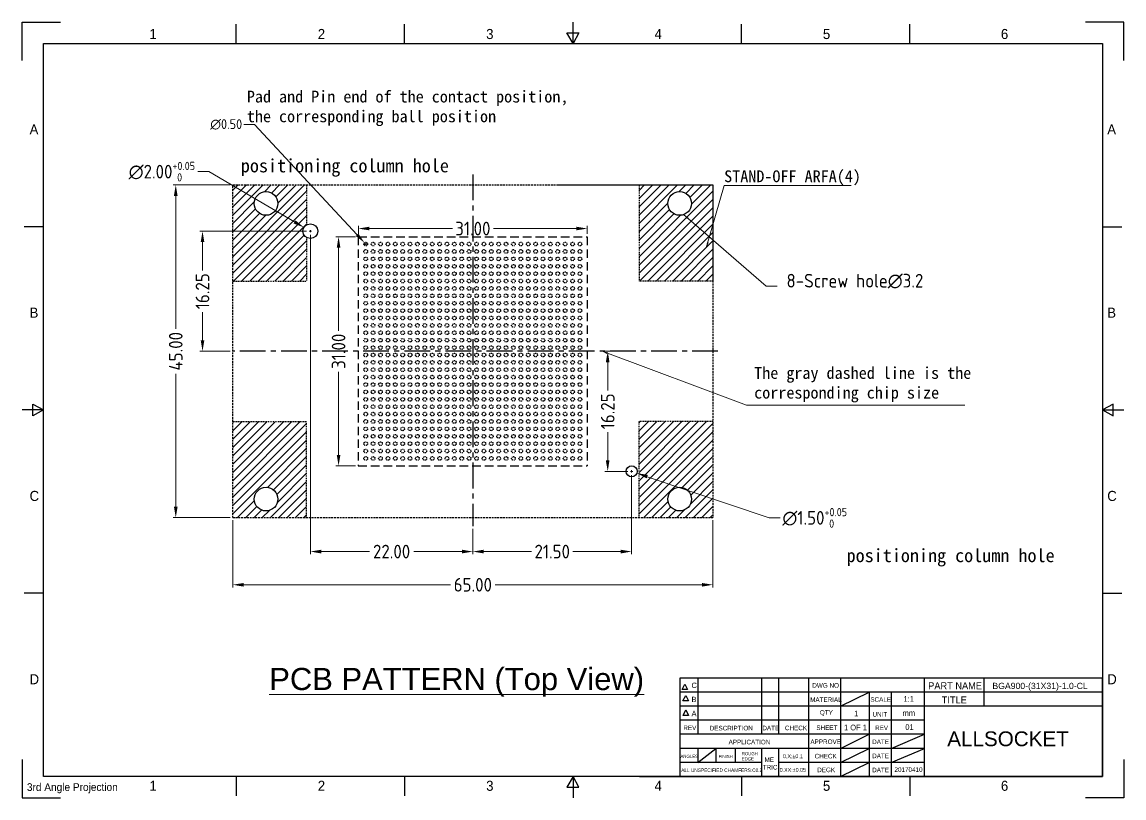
# Model space of a CAD drawing. Header units: millimetres. Extents: x 77 to 226, y -343 to -238.
import ezdxf

# ---------------------------------------------------------------- set-up
doc = ezdxf.new("R2010")
doc.units = ezdxf.units.MM
doc.header["$LTSCALE"] = 0.1
doc.header["$PDSIZE"] = -1
doc.linetypes.add('CENTER', pattern=[10.16, 6.35, -1.27, 1.27, -1.27])
doc.linetypes.add('HIDDEN', pattern=[1.905, 1.27, -0.635])
for name, color, linetype in [('DEFAULT_2', 8, 'HIDDEN'), ('DIM', 3, 'Continuous'), ('TuKuang', 7, 'Continuous'), ('翻蓋定位塊2x2', 30, 'Continuous')]:
    doc.layers.add(name, color=color, linetype=linetype)
doc.styles.add('1', font='romans.shx', dxfattribs={"height": 2.5})
doc.styles.add('1111', font='isocp.shx', dxfattribs={"bigfont": 'gbcbig.shx'})
doc.styles.add('2', font='romans.shx', dxfattribs={"bigfont": 'bigfont.shx'})
doc.styles.add('GB', font='', dxfattribs={"height": 4})
doc.styles.get("Standard").update_dxf_attribs({"font": ''})
doc.styles.get('GB').set_extended_font_data('KaiTi_GB2312')
doc.styles.get('Standard').set_extended_font_data('SimSun')
doc.dimstyles.new('1111', dxfattribs={"dimtxt": 2.5, "dimasz": 0.2, "dimexe": 0.6, "dimexo": 0.6, "dimtad": 0, "dimdec": 3, "dimzin": 1, "dimdsep": 46, "dimtxsty": '1111', "dimcen": 0.2, "dimclrd": 97, "dimclre": 97, "dimclrt": 3, "dimazin": 0, "dimtfac": 1, "dimtdec": 3, "dimtofl": 0, "dimtmove": 0, "dimatfit": 3, "dimfxl": 1, "dimlwd": 5, "dimlwe": 5, "dimarcsym": 0})
doc.dimstyles.new('1111$0', dxfattribs={"dimtxt": 2.5, "dimasz": 2.5, "dimexe": 0.6, "dimexo": 0.6, "dimtad": 0, "dimdec": 3, "dimzin": 1, "dimdsep": 46, "dimtxsty": '1111', "dimcen": 0.2, "dimclrd": 97, "dimclre": 97, "dimclrt": 3, "dimazin": 0, "dimtfac": 1, "dimtdec": 3, "dimtofl": 0, "dimtmove": 0, "dimatfit": 3, "dimfxl": 1, "dimlwd": 5, "dimlwe": 5, "dimarcsym": 0})

# ---------------------------------------------------------------- blocks, each defined once
blk = doc.blocks.new('asdf456')
at = {"color": 8}
for p, q in [((1449.22, 152.96), (1448.09, 154.93)), ((1448.09, 154.93), (1450.34, 154.93)), ((1450.34, 154.93), (1449.22, 152.96)), ((1348.08, 83.25), (1348.08, 85.49)), ((1348.08, 85.49), (1350.05, 84.37)), ((1550.36, 85.49), (1548.39, 84.37)), ((1550.36, 83.25), (1550.36, 85.49)), ((1350.05, 84.37), (1348.08, 83.25)), ((1548.39, 84.37), (1550.36, 83.25)), ((1449.22, 15.77), (1448.09, 13.81)), ((1450.34, 13.81), (1449.22, 15.77)), ((1448.09, 13.81), (1450.34, 13.81))]:
    blk.add_line(p, q, dxfattribs=at)
at = {"layer": 'TuKuang', "color": 8}
for p, q in [((1449.22, 152.96), (1449.22, 156.94)), ((1386.16, 152.96), (1386.16, 156.57)), ((1417.69, 152.96), (1417.69, 156.57)), ((1480.75, 152.96), (1480.75, 156.57)), ((1512.28, 152.96), (1512.28, 156.57)), ((1350.05, 15.77), (1350.05, 152.96)), ((1350.05, 152.96), (1548.39, 152.96)), ((1548.39, 152.96), (1548.39, 15.77)), ((1350.05, 118.67), (1346.44, 118.67)), ((1548.39, 118.67), (1552, 118.67)), ((1350.05, 84.37), (1346.07, 84.37)), ((1548.39, 84.37), (1552.36, 84.37)), ((1350.05, 50.07), (1346.44, 50.07)), ((1548.39, 50.07), (1552, 50.07)), ((1548.39, 15.77), (1350.05, 15.77)), ((1386.16, 15.77), (1386.16, 12.16)), ((1417.69, 15.77), (1417.69, 12.16)), ((1449.22, 15.77), (1449.22, 11.8)), ((1480.75, 15.77), (1480.75, 12.16)), ((1512.28, 15.77), (1512.28, 12.16))]:
    blk.add_line(p, q, dxfattribs=at)
for points in [[(1346.05, 149.74), (1346.05, 156.96), (1353.27, 156.96)], [(1552.39, 149.74), (1552.39, 156.96), (1545.17, 156.96)], [(1346.05, 18.99), (1346.05, 11.77), (1353.27, 11.77)], [(1552.39, 18.99), (1552.39, 11.77), (1545.17, 11.77)]]:
    blk.add_lwpolyline(points, dxfattribs=at)
at = {"color": 8, "char_height": 1.8844, "attachment_point": 1, "style": '1'}
for s, insert, width in [('{\\f@Gulim|b0|i0|c0|p34;1}', (1369.9, 155.67), 8.3008), ('{\\f@Gulim|b0|i0|c134|p34;2}', (1401.43, 155.67), 8.3008), ('{\\f@Gulim|b0|i0|c134|p34;3}', (1432.96, 155.67), 8.3008), ('{\\f@Gulim|b0|i0|c134|p34;4}', (1464.49, 155.67), 8.3008), ('{\\f@Gulim|b0|i0|c134|p34;5}', (1496.02, 155.67), 8.3008), ('{\\f@Gulim|b0|i0|c134|p34;6}', (1529.35, 155.67), 8.3008), ('{\\f@Gulim|b0|i0|c134|p34;A}', (1347.46, 137.82), 9.0416), ('{\\f@Gulim|b0|i0|c134|p34;A}', (1549.26, 137.82), 9.0416), ('{\\f@Gulim|b0|i0|c134|p34;B}', (1347.46, 103.52), 9.0416), ('{\\f@Gulim|b0|i0|c134|p34;B}', (1549.26, 103.52), 9.0416), ('{\\f@Gulim|b0|i0|c134|p34;C}', (1347.46, 69.23), 9.0416), ('{\\f@Gulim|b0|i0|c134|p34;C}', (1549.26, 69.23), 9.0416), ('{\\f@Gulim|b0|i0|c134|p34;D}', (1347.46, 34.93), 9.0416), ('{\\f@Gulim|b0|i0|c134|p34;D}', (1549.26, 34.93), 9.0416), ('{\\f@Gulim|b0|i0|c0|p34;1}', (1369.9, 14.99), 8.3008), ('{\\f@Gulim|b0|i0|c134|p34;2}', (1401.43, 14.99), 8.3008), ('{\\f@Gulim|b0|i0|c134|p34;3}', (1432.96, 14.99), 8.3008), ('{\\f@Gulim|b0|i0|c134|p34;4}', (1464.49, 14.99), 8.3008), ('{\\f@Gulim|b0|i0|c134|p34;5}', (1496.02, 14.99), 8.3008), ('{\\f@Gulim|b0|i0|c134|p34;6}', (1529.35, 14.99), 8.3008)]:
    blk.add_mtext(s, dxfattribs=dict(at, insert=insert, width=width))
at = {"layer": 'TuKuang', "color": 8, "lineweight": 9, "insert": (1346.96, 14.53), "char_height": 1.4441, "width": 18.5479, "attachment_point": 1}
blk.add_mtext('{\\f@Gulim|b0|i0|c0|p34;\\C8;3rd Angle Projection}', dxfattribs=at)
blk = doc.blocks.new('*D4')
at = {"layer": 'DEFPOINTS', "color": 0, "transparency": 16777216}
for p in [(2332.1, -1118.39), (2339.82, -1118.39), (2339.82, -1163.39)]:
    blk.add_point(p, dxfattribs=at)
at = {"layer": 'DIM', "color": 97, "lineweight": 5, "transparency": 16777216}
for p, q in [((2339.45, -1118.39), (2331.73, -1118.39)), ((2332.1, -1119.87), (2332.1, -1137.84)), ((2332.1, -1161.91), (2332.1, -1143.95)), ((2339.45, -1163.39), (2331.73, -1163.39))]:
    blk.add_line(p, q, dxfattribs=at)
at = {"layer": 'DIM', "color": 97, "transparency": 16777216}
for points in [[(2331.85, -1119.87), (2332.35, -1119.87), (2332.1, -1118.39)], [(2331.85, -1161.91), (2332.35, -1161.91), (2332.1, -1163.39)]]:
    blk.add_solid(points, dxfattribs=at)
at = {"layer": 'DIM', "color": 3, "transparency": 16777216, "insert": (2332.1, -1140.89), "char_height": 1.85, "attachment_point": 5, "rotation": 90, "style": '1111'}
blk.add_mtext('45.00', dxfattribs=at)
blk = doc.blocks.new('*D5')
at = {"layer": 'DEFPOINTS', "color": 0, "transparency": 16777216}
for p in [(2339.82, -1163.39), (2404.82, -1163.39), (2404.82, -1172.48)]:
    blk.add_point(p, dxfattribs=at)
at = {"layer": 'DIM', "color": 97, "lineweight": 5, "transparency": 16777216}
for p, q in [((2339.82, -1163.76), (2339.82, -1172.85)), ((2404.82, -1163.76), (2404.82, -1172.85)), ((2341.3, -1172.48), (2369.31, -1172.48)), ((2403.34, -1172.48), (2375.34, -1172.48))]:
    blk.add_line(p, q, dxfattribs=at)
at = {"layer": 'DIM', "color": 97, "transparency": 16777216}
for points in [[(2341.3, -1172.24), (2341.3, -1172.73), (2339.82, -1172.48)], [(2403.34, -1172.24), (2403.34, -1172.73), (2404.82, -1172.48)]]:
    blk.add_solid(points, dxfattribs=at)
at = {"layer": 'DIM', "color": 3, "transparency": 16777216, "insert": (2372.32, -1172.48), "char_height": 1.85, "attachment_point": 5, "style": '1111'}
blk.add_mtext('65.00', dxfattribs=at)
blk = doc.blocks.new('*D2')
at = {"layer": 'DEFPOINTS', "color": 0, "transparency": 16777216}
for p in [(2349.46, -1124.14), (2351.18, -1125.15)]:
    blk.add_point(p, dxfattribs=at)
at = {"layer": 'DIM', "color": 97, "lineweight": 5, "transparency": 16777216}
for p, q in [((2335.08, -1116.59), (2336.56, -1116.59)), ((2336.56, -1116.59), (2348.18, -1123.39)), ((2350.17, -1124.64), (2350.47, -1124.64)), ((2350.32, -1124.79), (2350.32, -1124.49))]:
    blk.add_line(p, q, dxfattribs=at)
at = {"layer": 'DIM', "color": 97, "transparency": 16777216}
blk.add_solid([(2348.31, -1123.18), (2348.06, -1123.6), (2349.46, -1124.14)], dxfattribs=at)
at = {"layer": 'DIM', "color": 3, "transparency": 16777216, "insert": (2330.22, -1116.59), "char_height": 1.85, "attachment_point": 5, "style": '1111'}
blk.add_mtext('\\A1;∅2.00{\\H1.110000;\\S+0.05^  0;}', dxfattribs=at)
blk = doc.blocks.new('*D3')
at = {"layer": 'DEFPOINTS', "color": 0, "transparency": 16777216}
for p in [(2393.11, -1156.9), (2394.53, -1157.38)]:
    blk.add_point(p, dxfattribs=at)
at = {"layer": 'DIM', "color": 97, "lineweight": 5, "transparency": 16777216}
for p, q in [((2393.67, -1157.14), (2393.97, -1157.14)), ((2393.82, -1157.29), (2393.82, -1156.99)), ((2412.46, -1163.43), (2395.93, -1157.86)), ((2413.94, -1163.43), (2412.46, -1163.43))]:
    blk.add_line(p, q, dxfattribs=at)
at = {"layer": 'DIM', "color": 97, "transparency": 16777216}
blk.add_solid([(2396.01, -1157.62), (2395.86, -1158.09), (2394.53, -1157.38)], dxfattribs=at)
at = {"layer": 'DIM', "color": 3, "transparency": 16777216, "insert": (2418.61, -1163.43), "char_height": 1.85, "attachment_point": 5, "style": '1111'}
blk.add_mtext('\\A1;∅1.50{\\H1.110000;\\S+0.05^  0;}', dxfattribs=at)
blk = doc.blocks.new('105')
at = {"layer": 'DEFAULT_2', "ltscale": 9}
for p, q in [((2553.77, -1227.57), (2584.77, -1227.57)), ((2553.77, -1227.57), (2553.77, -1258.57)), ((2584.77, -1227.57), (2584.77, -1258.57)), ((2553.77, -1258.57), (2584.77, -1258.57))]:
    blk.add_line(p, q, dxfattribs=at)
at = {"layer": 'DEFAULT_2'}
for centre in [(2554.77, -1228.57), (2555.77, -1228.57), (2556.77, -1228.57), (2557.77, -1228.57), (2558.77, -1228.57), (2559.77, -1228.57), (2560.77, -1228.57), (2561.77, -1228.57), (2562.77, -1228.57), (2563.77, -1228.57), (2564.77, -1228.57), (2565.77, -1228.57), (2566.77, -1228.57), (2567.77, -1228.57), (2568.77, -1228.57), (2569.77, -1228.57), (2570.77, -1228.57), (2571.77, -1228.57), (2572.77, -1228.57), (2573.77, -1228.57), (2574.77, -1228.57), (2575.77, -1228.57), (2576.77, -1228.57), (2577.77, -1228.57), (2578.77, -1228.57), (2579.77, -1228.57), (2580.77, -1228.57), (2581.77, -1228.57), (2582.77, -1228.57), (2583.77, -1228.57), (2554.77, -1229.57), (2554.77, -1230.57), (2555.77, -1229.57), (2555.77, -1230.57), (2556.77, -1229.57), (2556.77, -1230.57), (2557.77, -1229.57), (2557.77, -1230.57), (2558.77, -1229.57), (2558.77, -1230.57), (2559.77, -1229.57), (2559.77, -1230.57), (2560.77, -1229.57), (2560.77, -1230.57), (2561.77, -1229.57), (2561.77, -1230.57), (2562.77, -1229.57), (2562.77, -1230.57), (2563.77, -1229.57), (2563.77, -1230.57), (2564.77, -1229.57), (2564.77, -1230.57), (2565.77, -1229.57), (2565.77, -1230.57), (2566.77, -1229.57), (2566.77, -1230.57), (2567.77, -1229.57), (2567.77, -1230.57), (2568.77, -1229.57), (2568.77, -1230.57), (2569.77, -1229.57), (2569.77, -1230.57), (2570.77, -1229.57), (2570.77, -1230.57), (2571.77, -1229.57), (2571.77, -1230.57), (2572.77, -1229.57), (2572.77, -1230.57), (2573.77, -1229.57), (2573.77, -1230.57), (2574.77, -1229.57), (2574.77, -1230.57), (2575.77, -1229.57), (2575.77, -1230.57), (2576.77, -1229.57), (2576.77, -1230.57), (2577.77, -1229.57), (2577.77, -1230.57), (2578.77, -1229.57), (2578.77, -1230.57), (2579.77, -1229.57), (2579.77, -1230.57), (2580.77, -1229.57), (2580.77, -1230.57), (2581.77, -1229.57), (2581.77, -1230.57), (2582.77, -1229.57), (2582.77, -1230.57), (2583.77, -1229.57), (2583.77, -1230.57), (2554.77, -1231.57), (2555.77, -1231.57), (2556.77, -1231.57), (2557.77, -1231.57), (2558.77, -1231.57), (2559.77, -1231.57), (2560.77, -1231.57), (2561.77, -1231.57), (2562.77, -1231.57), (2563.77, -1231.57), (2564.77, -1231.57), (2565.77, -1231.57), (2566.77, -1231.57), (2567.77, -1231.57), (2568.77, -1231.57), (2569.77, -1231.57), (2570.77, -1231.57), (2571.77, -1231.57), (2572.77, -1231.57), (2573.77, -1231.57), (2574.77, -1231.57), (2575.77, -1231.57), (2576.77, -1231.57), (2577.77, -1231.57), (2578.77, -1231.57), (2579.77, -1231.57), (2580.77, -1231.57), (2581.77, -1231.57), (2582.77, -1231.57), (2583.77, -1231.57), (2554.77, -1232.57), (2554.77, -1233.57), (2555.77, -1232.57), (2555.77, -1233.57), (2556.77, -1232.57), (2556.77, -1233.57), (2557.77, -1232.57), (2557.77, -1233.57), (2558.77, -1232.57), (2558.77, -1233.57), (2559.77, -1232.57), (2559.77, -1233.57), (2560.77, -1232.57), (2560.77, -1233.57), (2561.77, -1232.57), (2561.77, -1233.57), (2562.77, -1232.57), (2562.77, -1233.57), (2563.77, -1232.57), (2563.77, -1233.57), (2564.77, -1232.57), (2564.77, -1233.57), (2565.77, -1232.57), (2565.77, -1233.57), (2566.77, -1232.57), (2566.77, -1233.57), (2567.77, -1232.57), (2567.77, -1233.57), (2568.77, -1232.57), (2568.77, -1233.57), (2569.77, -1232.57), (2569.77, -1233.57), (2570.77, -1232.57), (2570.77, -1233.57), (2571.77, -1232.57), (2571.77, -1233.57), (2572.77, -1232.57), (2572.77, -1233.57), (2573.77, -1232.57), (2573.77, -1233.57), (2574.77, -1232.57), (2574.77, -1233.57), (2575.77, -1232.57), (2575.77, -1233.57), (2576.77, -1232.57), (2576.77, -1233.57), (2577.77, -1232.57), (2577.77, -1233.57), (2578.77, -1232.57), (2578.77, -1233.57), (2579.77, -1232.57), (2579.77, -1233.57), (2580.77, -1232.57), (2580.77, -1233.57), (2581.77, -1232.57), (2581.77, -1233.57), (2582.77, -1232.57), (2582.77, -1233.57), (2583.77, -1232.57), (2583.77, -1233.57), (2554.77, -1234.57), (2555.77, -1234.57), (2556.77, -1234.57), (2557.77, -1234.57), (2558.77, -1234.57), (2559.77, -1234.57), (2560.77, -1234.57), (2561.77, -1234.57), (2562.77, -1234.57), (2563.77, -1234.57), (2564.77, -1234.57), (2565.77, -1234.57), (2566.77, -1234.57), (2567.77, -1234.57), (2568.77, -1234.57), (2569.77, -1234.57), (2570.77, -1234.57), (2571.77, -1234.57), (2572.77, -1234.57), (2573.77, -1234.57), (2574.77, -1234.57), (2575.77, -1234.57), (2576.77, -1234.57), (2577.77, -1234.57), (2578.77, -1234.57), (2579.77, -1234.57), (2580.77, -1234.57), (2581.77, -1234.57), (2582.77, -1234.57), (2583.77, -1234.57), (2554.77, -1235.57), (2554.77, -1236.57), (2555.77, -1235.57), (2555.77, -1236.57), (2556.77, -1235.57), (2556.77, -1236.57), (2557.77, -1235.57), (2557.77, -1236.57), (2558.77, -1235.57), (2558.77, -1236.57), (2559.77, -1235.57), (2559.77, -1236.57), (2560.77, -1235.57), (2560.77, -1236.57), (2561.77, -1235.57), (2561.77, -1236.57), (2562.77, -1235.57), (2562.77, -1236.57), (2563.77, -1235.57), (2563.77, -1236.57), (2564.77, -1235.57), (2564.77, -1236.57), (2565.77, -1235.57), (2565.77, -1236.57), (2566.77, -1235.57), (2566.77, -1236.57), (2567.77, -1235.57), (2567.77, -1236.57), (2568.77, -1235.57), (2568.77, -1236.57), (2569.77, -1235.57), (2569.77, -1236.57), (2570.77, -1235.57), (2570.77, -1236.57), (2571.77, -1235.57), (2571.77, -1236.57), (2572.77, -1235.57), (2572.77, -1236.57), (2573.77, -1235.57), (2573.77, -1236.57), (2574.77, -1235.57), (2574.77, -1236.57), (2575.77, -1235.57), (2575.77, -1236.57), (2576.77, -1235.57), (2576.77, -1236.57), (2577.77, -1235.57), (2577.77, -1236.57), (2578.77, -1235.57), (2578.77, -1236.57), (2579.77, -1235.57), (2579.77, -1236.57), (2580.77, -1235.57), (2580.77, -1236.57), (2581.77, -1235.57), (2581.77, -1236.57), (2582.77, -1235.57), (2582.77, -1236.57), (2583.77, -1235.57), (2583.77, -1236.57), (2554.77, -1237.57), (2555.77, -1237.57), (2556.77, -1237.57), (2557.77, -1237.57), (2558.77, -1237.57), (2559.77, -1237.57), (2560.77, -1237.57), (2561.77, -1237.57), (2562.77, -1237.57), (2563.77, -1237.57), (2564.77, -1237.57), (2565.77, -1237.57), (2566.77, -1237.57), (2567.77, -1237.57), (2568.77, -1237.57), (2569.77, -1237.57), (2570.77, -1237.57), (2571.77, -1237.57), (2572.77, -1237.57), (2573.77, -1237.57), (2574.77, -1237.57), (2575.77, -1237.57), (2576.77, -1237.57), (2577.77, -1237.57), (2578.77, -1237.57), (2579.77, -1237.57), (2580.77, -1237.57), (2581.77, -1237.57), (2582.77, -1237.57), (2583.77, -1237.57), (2554.77, -1238.57), (2554.77, -1239.57), (2555.77, -1238.57), (2555.77, -1239.57), (2556.77, -1238.57), (2556.77, -1239.57), (2557.77, -1238.57), (2557.77, -1239.57), (2558.77, -1238.57), (2558.77, -1239.57), (2559.77, -1238.57), (2559.77, -1239.57), (2560.77, -1238.57), (2560.77, -1239.57), (2561.77, -1238.57), (2561.77, -1239.57), (2562.77, -1238.57), (2562.77, -1239.57), (2563.77, -1238.57), (2563.77, -1239.57), (2564.77, -1238.57), (2564.77, -1239.57), (2565.77, -1238.57), (2565.77, -1239.57), (2566.77, -1238.57), (2566.77, -1239.57), (2567.77, -1238.57), (2567.77, -1239.57), (2568.77, -1238.57), (2568.77, -1239.57), (2569.77, -1238.57), (2569.77, -1239.57), (2570.77, -1238.57), (2570.77, -1239.57), (2571.77, -1238.57), (2571.77, -1239.57), (2572.77, -1238.57), (2572.77, -1239.57), (2573.77, -1238.57), (2573.77, -1239.57), (2574.77, -1238.57), (2574.77, -1239.57), (2575.77, -1238.57), (2575.77, -1239.57), (2576.77, -1238.57), (2576.77, -1239.57), (2577.77, -1238.57), (2577.77, -1239.57), (2578.77, -1238.57), (2578.77, -1239.57), (2579.77, -1238.57), (2579.77, -1239.57), (2580.77, -1238.57), (2580.77, -1239.57), (2581.77, -1238.57), (2581.77, -1239.57), (2582.77, -1238.57), (2582.77, -1239.57), (2583.77, -1238.57), (2583.77, -1239.57), (2554.77, -1240.57), (2555.77, -1240.57), (2556.77, -1240.57), (2557.77, -1240.57), (2558.77, -1240.57), (2559.77, -1240.57), (2560.77, -1240.57), (2561.77, -1240.57), (2562.77, -1240.57), (2563.77, -1240.57), (2564.77, -1240.57), (2565.77, -1240.57), (2566.77, -1240.57), (2567.77, -1240.57), (2568.77, -1240.57), (2569.77, -1240.57), (2570.77, -1240.57), (2571.77, -1240.57), (2572.77, -1240.57), (2573.77, -1240.57), (2574.77, -1240.57), (2575.77, -1240.57), (2576.77, -1240.57), (2577.77, -1240.57), (2578.77, -1240.57), (2579.77, -1240.57), (2580.77, -1240.57), (2581.77, -1240.57), (2582.77, -1240.57), (2583.77, -1240.57), (2554.77, -1241.57), (2554.77, -1242.57), (2555.77, -1241.57), (2555.77, -1242.57), (2556.77, -1241.57), (2556.77, -1242.57), (2557.77, -1241.57), (2557.77, -1242.57), (2558.77, -1241.57), (2558.77, -1242.57), (2559.77, -1241.57), (2559.77, -1242.57), (2560.77, -1241.57), (2560.77, -1242.57), (2561.77, -1241.57), (2561.77, -1242.57), (2562.77, -1241.57), (2562.77, -1242.57), (2563.77, -1241.57), (2563.77, -1242.57), (2564.77, -1241.57), (2564.77, -1242.57), (2565.77, -1241.57), (2565.77, -1242.57), (2566.77, -1241.57), (2566.77, -1242.57), (2567.77, -1241.57), (2567.77, -1242.57), (2568.77, -1241.57), (2568.77, -1242.57), (2569.77, -1241.57), (2569.77, -1242.57), (2570.77, -1241.57), (2570.77, -1242.57), (2571.77, -1241.57), (2571.77, -1242.57), (2572.77, -1241.57), (2572.77, -1242.57), (2573.77, -1241.57), (2573.77, -1242.57), (2574.77, -1241.57), (2574.77, -1242.57), (2575.77, -1241.57), (2575.77, -1242.57), (2576.77, -1241.57), (2576.77, -1242.57), (2577.77, -1241.57), (2577.77, -1242.57), (2578.77, -1241.57), (2578.77, -1242.57), (2579.77, -1241.57), (2579.77, -1242.57), (2580.77, -1241.57), (2580.77, -1242.57), (2581.77, -1241.57), (2581.77, -1242.57), (2582.77, -1241.57), (2582.77, -1242.57), (2583.77, -1241.57), (2583.77, -1242.57), (2554.77, -1243.57), (2555.77, -1243.57), (2556.77, -1243.57), (2557.77, -1243.57), (2558.77, -1243.57), (2559.77, -1243.57), (2560.77, -1243.57), (2561.77, -1243.57), (2562.77, -1243.57), (2563.77, -1243.57), (2564.77, -1243.57), (2565.77, -1243.57), (2566.77, -1243.57), (2567.77, -1243.57), (2568.77, -1243.57), (2569.77, -1243.57), (2570.77, -1243.57), (2571.77, -1243.57), (2572.77, -1243.57), (2573.77, -1243.57), (2574.77, -1243.57), (2575.77, -1243.57), (2576.77, -1243.57), (2577.77, -1243.57), (2578.77, -1243.57), (2579.77, -1243.57), (2580.77, -1243.57), (2581.77, -1243.57), (2582.77, -1243.57), (2583.77, -1243.57), (2554.77, -1244.57), (2554.77, -1245.57), (2555.77, -1244.57), (2555.77, -1245.57), (2556.77, -1244.57), (2556.77, -1245.57), (2557.77, -1244.57), (2557.77, -1245.57), (2558.77, -1244.57), (2558.77, -1245.57), (2559.77, -1244.57), (2559.77, -1245.57), (2560.77, -1244.57), (2560.77, -1245.57), (2561.77, -1244.57), (2561.77, -1245.57), (2562.77, -1244.57), (2562.77, -1245.57), (2563.77, -1244.57), (2563.77, -1245.57), (2564.77, -1244.57), (2564.77, -1245.57), (2565.77, -1244.57), (2565.77, -1245.57), (2566.77, -1244.57), (2566.77, -1245.57), (2567.77, -1244.57), (2567.77, -1245.57), (2568.77, -1244.57), (2568.77, -1245.57), (2569.77, -1244.57), (2569.77, -1245.57), (2570.77, -1244.57), (2570.77, -1245.57), (2571.77, -1244.57), (2571.77, -1245.57), (2572.77, -1244.57), (2572.77, -1245.57), (2573.77, -1244.57), (2573.77, -1245.57), (2574.77, -1244.57), (2574.77, -1245.57), (2575.77, -1244.57), (2575.77, -1245.57), (2576.77, -1244.57), (2576.77, -1245.57), (2577.77, -1244.57), (2577.77, -1245.57), (2578.77, -1244.57), (2578.77, -1245.57), (2579.77, -1244.57), (2579.77, -1245.57), (2580.77, -1244.57), (2580.77, -1245.57), (2581.77, -1244.57), (2581.77, -1245.57), (2582.77, -1244.57), (2582.77, -1245.57), (2583.77, -1244.57), (2583.77, -1245.57), (2554.77, -1246.57), (2555.77, -1246.57), (2556.77, -1246.57), (2557.77, -1246.57), (2558.77, -1246.57), (2559.77, -1246.57), (2560.77, -1246.57), (2561.77, -1246.57), (2562.77, -1246.57), (2563.77, -1246.57), (2564.77, -1246.57), (2565.77, -1246.57), (2566.77, -1246.57), (2567.77, -1246.57), (2568.77, -1246.57), (2569.77, -1246.57), (2570.77, -1246.57), (2571.77, -1246.57), (2572.77, -1246.57), (2573.77, -1246.57), (2574.77, -1246.57), (2575.77, -1246.57), (2576.77, -1246.57), (2577.77, -1246.57), (2578.77, -1246.57), (2579.77, -1246.57), (2580.77, -1246.57), (2581.77, -1246.57), (2582.77, -1246.57), (2583.77, -1246.57), (2554.77, -1247.57), (2554.77, -1248.57), (2555.77, -1247.57), (2555.77, -1248.57), (2556.77, -1247.57), (2556.77, -1248.57), (2557.77, -1247.57), (2557.77, -1248.57), (2558.77, -1247.57), (2558.77, -1248.57), (2559.77, -1247.57), (2559.77, -1248.57), (2560.77, -1247.57), (2560.77, -1248.57), (2561.77, -1247.57), (2561.77, -1248.57), (2562.77, -1247.57), (2562.77, -1248.57), (2563.77, -1247.57), (2563.77, -1248.57), (2564.77, -1247.57), (2564.77, -1248.57), (2565.77, -1247.57), (2565.77, -1248.57), (2566.77, -1247.57), (2566.77, -1248.57), (2567.77, -1247.57), (2567.77, -1248.57), (2568.77, -1247.57), (2568.77, -1248.57), (2569.77, -1247.57), (2569.77, -1248.57), (2570.77, -1247.57), (2570.77, -1248.57), (2571.77, -1247.57), (2571.77, -1248.57), (2572.77, -1247.57), (2572.77, -1248.57), (2573.77, -1247.57), (2573.77, -1248.57), (2574.77, -1247.57), (2574.77, -1248.57), (2575.77, -1247.57), (2575.77, -1248.57), (2576.77, -1247.57), (2576.77, -1248.57), (2577.77, -1247.57), (2577.77, -1248.57), (2578.77, -1247.57), (2578.77, -1248.57), (2579.77, -1247.57), (2579.77, -1248.57), (2580.77, -1247.57), (2580.77, -1248.57), (2581.77, -1247.57), (2581.77, -1248.57), (2582.77, -1247.57), (2582.77, -1248.57), (2583.77, -1247.57), (2583.77, -1248.57), (2554.77, -1249.57), (2555.77, -1249.57), (2556.77, -1249.57), (2557.77, -1249.57), (2558.77, -1249.57), (2559.77, -1249.57), (2560.77, -1249.57), (2561.77, -1249.57), (2562.77, -1249.57), (2563.77, -1249.57), (2564.77, -1249.57), (2565.77, -1249.57), (2566.77, -1249.57), (2567.77, -1249.57), (2568.77, -1249.57), (2569.77, -1249.57), (2570.77, -1249.57), (2571.77, -1249.57), (2572.77, -1249.57), (2573.77, -1249.57), (2574.77, -1249.57), (2575.77, -1249.57), (2576.77, -1249.57), (2577.77, -1249.57), (2578.77, -1249.57), (2579.77, -1249.57), (2580.77, -1249.57), (2581.77, -1249.57), (2582.77, -1249.57), (2583.77, -1249.57), (2554.77, -1250.57), (2554.77, -1251.57), (2555.77, -1250.57), (2555.77, -1251.57), (2556.77, -1250.57), (2556.77, -1251.57), (2557.77, -1250.57), (2557.77, -1251.57), (2558.77, -1250.57), (2558.77, -1251.57), (2559.77, -1250.57), (2559.77, -1251.57), (2560.77, -1250.57), (2560.77, -1251.57), (2561.77, -1250.57), (2561.77, -1251.57), (2562.77, -1250.57), (2562.77, -1251.57), (2563.77, -1250.57), (2563.77, -1251.57), (2564.77, -1250.57), (2564.77, -1251.57), (2565.77, -1250.57), (2565.77, -1251.57), (2566.77, -1250.57), (2566.77, -1251.57), (2567.77, -1250.57), (2567.77, -1251.57), (2568.77, -1250.57), (2568.77, -1251.57), (2569.77, -1250.57), (2569.77, -1251.57), (2570.77, -1250.57), (2570.77, -1251.57), (2571.77, -1250.57), (2571.77, -1251.57), (2572.77, -1250.57), (2572.77, -1251.57), (2573.77, -1250.57), (2573.77, -1251.57), (2574.77, -1250.57), (2574.77, -1251.57), (2575.77, -1250.57), (2575.77, -1251.57), (2576.77, -1250.57), (2576.77, -1251.57), (2577.77, -1250.57), (2577.77, -1251.57), (2578.77, -1250.57), (2578.77, -1251.57), (2579.77, -1250.57), (2579.77, -1251.57), (2580.77, -1250.57), (2580.77, -1251.57), (2581.77, -1250.57), (2581.77, -1251.57), (2582.77, -1250.57), (2582.77, -1251.57), (2583.77, -1250.57), (2583.77, -1251.57), (2554.77, -1252.57), (2555.77, -1252.57), (2556.77, -1252.57), (2557.77, -1252.57), (2558.77, -1252.57), (2559.77, -1252.57), (2560.77, -1252.57), (2561.77, -1252.57), (2562.77, -1252.57), (2563.77, -1252.57), (2564.77, -1252.57), (2565.77, -1252.57), (2566.77, -1252.57), (2567.77, -1252.57), (2568.77, -1252.57), (2569.77, -1252.57), (2570.77, -1252.57), (2571.77, -1252.57), (2572.77, -1252.57), (2573.77, -1252.57), (2574.77, -1252.57), (2575.77, -1252.57), (2576.77, -1252.57), (2577.77, -1252.57), (2578.77, -1252.57), (2579.77, -1252.57), (2580.77, -1252.57), (2581.77, -1252.57), (2582.77, -1252.57), (2583.77, -1252.57), (2554.77, -1253.57), (2554.77, -1254.57), (2555.77, -1253.57), (2555.77, -1254.57), (2556.77, -1253.57), (2556.77, -1254.57), (2557.77, -1253.57), (2557.77, -1254.57), (2558.77, -1253.57), (2558.77, -1254.57), (2559.77, -1253.57), (2559.77, -1254.57), (2560.77, -1253.57), (2560.77, -1254.57), (2561.77, -1253.57), (2561.77, -1254.57), (2562.77, -1253.57), (2562.77, -1254.57), (2563.77, -1253.57), (2563.77, -1254.57), (2564.77, -1253.57), (2564.77, -1254.57), (2565.77, -1253.57), (2565.77, -1254.57), (2566.77, -1253.57), (2566.77, -1254.57), (2567.77, -1253.57), (2567.77, -1254.57), (2568.77, -1253.57), (2568.77, -1254.57), (2569.77, -1253.57), (2569.77, -1254.57), (2570.77, -1253.57), (2570.77, -1254.57), (2571.77, -1253.57), (2571.77, -1254.57), (2572.77, -1253.57), (2572.77, -1254.57), (2573.77, -1253.57), (2573.77, -1254.57), (2574.77, -1253.57), (2574.77, -1254.57), (2575.77, -1253.57), (2575.77, -1254.57), (2576.77, -1253.57), (2576.77, -1254.57), (2577.77, -1253.57), (2577.77, -1254.57), (2578.77, -1253.57), (2578.77, -1254.57), (2579.77, -1253.57), (2579.77, -1254.57), (2580.77, -1253.57), (2580.77, -1254.57), (2581.77, -1253.57), (2581.77, -1254.57), (2582.77, -1253.57), (2582.77, -1254.57), (2583.77, -1253.57), (2583.77, -1254.57), (2554.77, -1255.57), (2555.77, -1255.57), (2556.77, -1255.57), (2557.77, -1255.57), (2558.77, -1255.57), (2559.77, -1255.57), (2560.77, -1255.57), (2561.77, -1255.57), (2562.77, -1255.57), (2563.77, -1255.57), (2564.77, -1255.57), (2565.77, -1255.57), (2566.77, -1255.57), (2567.77, -1255.57), (2568.77, -1255.57), (2569.77, -1255.57), (2570.77, -1255.57), (2571.77, -1255.57), (2572.77, -1255.57), (2573.77, -1255.57), (2574.77, -1255.57), (2575.77, -1255.57), (2576.77, -1255.57), (2577.77, -1255.57), (2578.77, -1255.57), (2579.77, -1255.57), (2580.77, -1255.57), (2581.77, -1255.57), (2582.77, -1255.57), (2583.77, -1255.57), (2554.77, -1256.57), (2554.77, -1257.57), (2555.77, -1256.57), (2555.77, -1257.57), (2556.77, -1256.57), (2556.77, -1257.57), (2557.77, -1256.57), (2557.77, -1257.57), (2558.77, -1256.57), (2558.77, -1257.57), (2559.77, -1256.57), (2559.77, -1257.57), (2560.77, -1256.57), (2560.77, -1257.57), (2561.77, -1256.57), (2561.77, -1257.57), (2562.77, -1256.57), (2562.77, -1257.57), (2563.77, -1256.57), (2563.77, -1257.57), (2564.77, -1256.57), (2564.77, -1257.57), (2565.77, -1256.57), (2565.77, -1257.57), (2566.77, -1256.57), (2566.77, -1257.57), (2567.77, -1256.57), (2567.77, -1257.57), (2568.77, -1256.57), (2568.77, -1257.57), (2569.77, -1256.57), (2569.77, -1257.57), (2570.77, -1256.57), (2570.77, -1257.57), (2571.77, -1256.57), (2571.77, -1257.57), (2572.77, -1256.57), (2572.77, -1257.57), (2573.77, -1256.57), (2573.77, -1257.57), (2574.77, -1256.57), (2574.77, -1257.57), (2575.77, -1256.57), (2575.77, -1257.57), (2576.77, -1256.57), (2576.77, -1257.57), (2577.77, -1256.57), (2577.77, -1257.57), (2578.77, -1256.57), (2578.77, -1257.57), (2579.77, -1256.57), (2579.77, -1257.57), (2580.77, -1256.57), (2580.77, -1257.57), (2581.77, -1256.57), (2581.77, -1257.57), (2582.77, -1256.57), (2582.77, -1257.57), (2583.77, -1256.57), (2583.77, -1257.57)]:
    blk.add_circle(centre, 0.25, dxfattribs=at)
blk = doc.blocks.new('*D7')
at = {"layer": 'DEFPOINTS', "color": 0, "transparency": 16777216}
for p in [(2357.65, -1126.21), (2357.99, -1126.57)]:
    blk.add_point(p, dxfattribs=at)
at = {"layer": 'DIM', "color": 97, "lineweight": 5, "transparency": 16777216}
for p, q in [((2341.3, -1110.2), (2342.78, -1110.2)), ((2342.78, -1110.2), (2356.64, -1125.12)), ((2357.82, -1126.54), (2357.82, -1126.24)), ((2357.67, -1126.39), (2357.97, -1126.39))]:
    blk.add_line(p, q, dxfattribs=at)
at = {"layer": 'DIM', "color": 97, "transparency": 16777216}
blk.add_solid([(2356.82, -1124.96), (2356.46, -1125.29), (2357.65, -1126.21)], dxfattribs=at)
at = {"layer": 'DIM', "color": 3, "transparency": 16777216, "insert": (2338.93, -1110.2), "char_height": 1.332, "attachment_point": 5, "style": '1111'}
blk.add_mtext('∅0.50', dxfattribs=at)
blk = doc.blocks.new('*D8')
at = {"layer": 'DEFPOINTS', "color": 0, "transparency": 16777216}
for p in [(2354.14, -1125.39), (2356.82, -1125.39), (2356.82, -1156.39)]:
    blk.add_point(p, dxfattribs=at)
at = {"layer": 'DIM', "color": 97, "lineweight": 5, "transparency": 16777216}
for p, q in [((2356.45, -1125.39), (2353.77, -1125.39)), ((2354.14, -1126.87), (2354.14, -1138.12)), ((2354.14, -1154.91), (2354.14, -1143.67)), ((2356.45, -1156.39), (2353.77, -1156.39))]:
    blk.add_line(p, q, dxfattribs=at)
at = {"layer": 'DIM', "color": 97, "transparency": 16777216}
for points in [[(2353.9, -1126.87), (2354.39, -1126.87), (2354.14, -1125.39)], [(2353.9, -1154.91), (2354.39, -1154.91), (2354.14, -1156.39)]]:
    blk.add_solid(points, dxfattribs=at)
at = {"layer": 'DIM', "color": 3, "transparency": 16777216, "insert": (2354.14, -1140.89), "char_height": 1.85, "attachment_point": 5, "rotation": 90, "style": '1111'}
blk.add_mtext('31.00', dxfattribs=at)
blk = doc.blocks.new('*D9')
at = {"layer": 'DEFPOINTS', "color": 0, "transparency": 16777216}
for p in [(2350.17, -1124.64), (2335.72, -1140.89), (2339.82, -1140.89)]:
    blk.add_point(p, dxfattribs=at)
at = {"layer": 'DIM', "color": 97, "lineweight": 5, "transparency": 16777216}
for p, q in [((2349.8, -1124.64), (2335.35, -1124.64)), ((2335.72, -1126.12), (2335.72, -1129.95)), ((2335.72, -1139.41), (2335.72, -1135.58)), ((2339.45, -1140.89), (2335.35, -1140.89))]:
    blk.add_line(p, q, dxfattribs=at)
at = {"layer": 'DIM', "color": 97, "transparency": 16777216}
for points in [[(2335.48, -1126.12), (2335.97, -1126.12), (2335.72, -1124.64)], [(2335.48, -1139.41), (2335.97, -1139.41), (2335.72, -1140.89)]]:
    blk.add_solid(points, dxfattribs=at)
at = {"layer": 'DIM', "color": 3, "transparency": 16777216, "insert": (2335.72, -1132.77), "char_height": 1.85, "attachment_point": 5, "rotation": 90, "style": '1111'}
blk.add_mtext('16.25', dxfattribs=at)
blk = doc.blocks.new('*D10')
at = {"layer": 'DEFPOINTS', "color": 0, "transparency": 16777216}
for p in [(2350.32, -1124.79), (2372.32, -1164.55), (2372.32, -1167.99)]:
    blk.add_point(p, dxfattribs=at)
at = {"layer": 'DIM', "color": 97, "lineweight": 5, "transparency": 16777216}
for p, q in [((2350.32, -1125.16), (2350.32, -1168.36)), ((2372.32, -1164.92), (2372.32, -1168.36)), ((2351.8, -1167.99), (2358.34, -1167.99)), ((2370.84, -1167.99), (2364.31, -1167.99))]:
    blk.add_line(p, q, dxfattribs=at)
at = {"layer": 'DIM', "color": 97, "transparency": 16777216}
for points in [[(2351.8, -1167.74), (2351.8, -1168.24), (2350.32, -1167.99)], [(2370.84, -1167.74), (2370.84, -1168.24), (2372.32, -1167.99)]]:
    blk.add_solid(points, dxfattribs=at)
at = {"layer": 'DIM', "color": 3, "transparency": 16777216, "insert": (2361.32, -1167.99), "char_height": 1.85, "attachment_point": 5, "style": '1111'}
blk.add_mtext('22.00', dxfattribs=at)
blk = doc.blocks.new('*D11')
at = {"layer": 'DEFPOINTS', "color": 0, "transparency": 16777216}
for p in [(2393.82, -1157.29), (2372.32, -1164.55), (2372.32, -1167.99)]:
    blk.add_point(p, dxfattribs=at)
at = {"layer": 'DIM', "color": 97, "lineweight": 5, "transparency": 16777216}
for p, q in [((2393.82, -1157.66), (2393.82, -1168.36)), ((2372.32, -1164.92), (2372.32, -1168.36)), ((2373.8, -1167.99), (2380.27, -1167.99)), ((2392.34, -1167.99), (2385.87, -1167.99))]:
    blk.add_line(p, q, dxfattribs=at)
at = {"layer": 'DIM', "color": 97, "transparency": 16777216}
for points in [[(2373.8, -1167.74), (2373.8, -1168.24), (2372.32, -1167.99)], [(2392.34, -1167.74), (2392.34, -1168.24), (2393.82, -1167.99)]]:
    blk.add_solid(points, dxfattribs=at)
at = {"layer": 'DIM', "color": 3, "transparency": 16777216, "insert": (2383.07, -1167.99), "char_height": 1.85, "attachment_point": 5, "style": '1111'}
blk.add_mtext('21.50', dxfattribs=at)
blk = doc.blocks.new('*D12')
at = {"layer": 'DEFPOINTS', "color": 0, "transparency": 16777216}
for p in [(2390.58, -1140.89), (2393.67, -1140.89), (2393.67, -1157.14)]:
    blk.add_point(p, dxfattribs=at)
at = {"layer": 'DIM', "color": 97, "lineweight": 5, "transparency": 16777216}
for p, q in [((2393.3, -1140.89), (2390.21, -1140.89)), ((2390.58, -1142.37), (2390.58, -1146.2)), ((2390.58, -1155.66), (2390.58, -1151.83)), ((2393.3, -1157.14), (2390.21, -1157.14))]:
    blk.add_line(p, q, dxfattribs=at)
at = {"layer": 'DIM', "color": 97, "transparency": 16777216}
for points in [[(2390.33, -1142.37), (2390.82, -1142.37), (2390.58, -1140.89)], [(2390.33, -1155.66), (2390.82, -1155.66), (2390.58, -1157.14)]]:
    blk.add_solid(points, dxfattribs=at)
at = {"layer": 'DIM', "color": 3, "transparency": 16777216, "insert": (2390.58, -1149.02), "char_height": 1.85, "attachment_point": 5, "rotation": 90, "style": '1111'}
blk.add_mtext('16.25', dxfattribs=at)
blk = doc.blocks.new('*D13')
at = {"layer": 'DEFPOINTS', "color": 0, "transparency": 16777216}
for p in [(2356.82, -1124.29), (2356.82, -1125.39), (2387.82, -1125.39)]:
    blk.add_point(p, dxfattribs=at)
at = {"layer": 'DIM', "color": 97, "lineweight": 5, "transparency": 16777216}
for p, q in [((2356.82, -1125.02), (2356.82, -1123.92)), ((2358.3, -1124.29), (2369.55, -1124.29)), ((2386.34, -1124.29), (2375.1, -1124.29)), ((2387.82, -1125.02), (2387.82, -1123.92))]:
    blk.add_line(p, q, dxfattribs=at)
at = {"layer": 'DIM', "color": 97, "transparency": 16777216}
for points in [[(2358.3, -1124.04), (2358.3, -1124.53), (2356.82, -1124.29)], [(2386.34, -1124.04), (2386.34, -1124.53), (2387.82, -1124.29)]]:
    blk.add_solid(points, dxfattribs=at)
at = {"layer": 'DIM', "color": 3, "transparency": 16777216, "insert": (2372.32, -1124.29), "char_height": 1.85, "attachment_point": 5, "style": '1111'}
blk.add_mtext('31.00', dxfattribs=at)

msp = doc.modelspace()

# ---------------------------------------------------------------- hatches: boundary and pattern name
at = {"ltscale": 0.5}
h = msp.add_hatch(dxfattribs=at)
h.set_pattern_fill('ANSI31', color=0, scale=0.25, style=0)
h.paths.add_polyline_path([(115.344, -291.876), (105.344, -291.876), (105.344, -304.876), (115.344, -304.876)])
h.paths.add_polyline_path([(111.444, -302.374, -1), (108.244, -302.374, -1)], flags=16)
h.paths.add_polyline_path([(170.344, -291.876), (160.344, -291.876), (160.344, -304.876), (170.344, -304.876)])
h.paths.add_polyline_path([(167.444, -302.374, -1), (164.244, -302.374, -1)], flags=16)
h.paths.add_polyline_path([(170.344, -259.876), (160.344, -259.876), (160.344, -272.874), (170.344, -272.874)])
h.paths.add_polyline_path([(164.244, -262.376, -1), (167.444, -262.376, -1)], flags=16)
h.paths.add_polyline_path([(115.344, -266.993, -0.2679492), (114.844, -266.126, -0.2679492), (115.344, -265.26), (115.344, -259.876), (105.344, -259.876), (105.344, -272.874), (115.344, -272.874)])
h.paths.add_polyline_path([(108.244, -262.376, -1), (111.444, -262.376, -1)], flags=16)

# ---------------------------------------------------------------- linework, layer by layer
at = {"linetype": 'HIDDEN', "ltscale": 2}
for p, q in [((105.344, -259.876), (170.344, -259.876)), ((105.344, -304.876), (105.344, -259.876)), ((170.344, -259.876), (170.344, -304.876)), ((105.344, -304.876), (170.344, -304.876))]:
    msp.add_line(p, q, dxfattribs=at)
at = {"color": 0}
for p, q in [((149.244, -259.876), (170.344, -259.876)), ((170.344, -259.876), (170.344, -272.876))]:
    msp.add_line(p, q, dxfattribs=at)
at = {"color": 8}
for p, q in [((168.281, -326.579), (168.281, -334.199)), ((176.903, -326.579), (176.903, -334.199)), ((179.24, -326.579), (179.24, -334.199)), ((183.301, -326.579), (183.301, -339.914)), ((187.596, -326.579), (187.596, -339.914)), ((199.001, -339.914), (199.001, -326.579)), ((207.029, -326.579), (207.029, -330.389)), ((223.103, -328.484), (165.854, -328.484)), ((187.596, -330.389), (191.481, -328.484)), ((191.481, -328.484), (191.481, -339.914)), ((194.459, -328.484), (194.459, -339.914)), ((183.301, -330.389), (165.854, -330.389)), ((223.103, -330.389), (183.301, -330.389)), ((199.001, -332.294), (165.854, -332.294)), ((199.001, -334.199), (165.854, -334.199)), ((187.596, -336.104), (191.481, -334.199)), ((194.459, -336.104), (199.001, -334.199)), ((199.001, -336.104), (165.854, -336.104)), ((168.281, -336.104), (168.281, -338.009)), ((168.281, -338.009), (170.723, -336.104)), ((170.723, -336.104), (170.723, -338.009)), ((173.347, -336.104), (173.347, -338.009)), ((176.903, -336.104), (176.903, -339.914)), ((179.24, -336.104), (179.24, -339.914)), ((187.596, -338.009), (191.481, -336.104)), ((194.459, -338.009), (199.001, -336.104)), ((176.903, -338.009), (165.854, -338.009)), ((199.001, -338.009), (179.24, -338.009)), ((187.596, -339.914), (191.481, -338.009))]:
    msp.add_line(p, q, dxfattribs=at)
at = {"color": 8, "lineweight": 25, "ltscale": 10}
for p, q in [((166.164, -328.125), (166.531, -327.393)), ((166.531, -327.393), (166.897, -328.125)), ((166.295, -329.656), (166.661, -328.924)), ((166.661, -328.924), (167.027, -329.656)), ((166.326, -331.632), (166.693, -330.9)), ((166.693, -330.9), (167.059, -331.632))]:
    msp.add_line(p, q, dxfattribs=at)
at = {"color": 8}
msp.add_lwpolyline([(223.103, -339.914), (223.103, -326.579), (165.854, -326.579), (165.854, -339.914)], close=True, dxfattribs=at)
at = {"color": 8, "lineweight": 25, "ltscale": 10}
for points in [[(166.897, -328.125), (166.164, -328.125)], [(167.027, -329.656), (166.295, -329.656)], [(167.059, -331.632), (166.326, -331.632)]]:
    msp.add_lwpolyline(points, dxfattribs=at)
at = {"color": 0}
for centre in [(109.844, -262.376), (165.844, -262.376), (109.844, -302.374), (165.844, -302.374)]:
    msp.add_circle(centre, 1.6, dxfattribs=at)
at = {"color": 7, "linetype": 'Continuous'}
for centre, radius in [((115.844, -266.126), 1), ((159.344, -298.626), 0.75)]:
    msp.add_circle(centre, radius, dxfattribs=at)
at = {"layer": 'DEFAULT_2', "color": 8, "linetype": 'HIDDEN'}
for p, q in [((115.344, -259.874), (115.344, -265.26)), ((160.344, -259.874), (160.344, -272.874)), ((115.344, -266.993), (115.344, -272.874)), ((105.344, -272.874), (115.344, -272.874)), ((170.344, -272.874), (160.344, -272.874)), ((105.344, -291.876), (115.344, -291.876)), ((115.344, -304.876), (115.344, -291.876)), ((170.344, -291.876), (160.344, -291.876)), ((160.344, -304.876), (160.344, -291.876))]:
    msp.add_line(p, q, dxfattribs=at)
at = {"layer": 'DIM', "color": 97, "lineweight": 5}
msp.add_line((179.048, -273.567), (177.568, -273.567), dxfattribs=at)
at = {"layer": 'TuKuang', "color": 8}
msp.add_lwpolyline([(160.415, -339.914), (222.099, -339.914)], dxfattribs=at)
at = {"layer": '翻蓋定位塊2x2', "color": 1, "linetype": 'CENTER', "ltscale": 5.48}
for p, q in [((137.844, -258.468), (137.844, -306.035)), ((171.032, -282.375), (105.344, -282.375))]:
    msp.add_line(p, q, dxfattribs=at)

# ---------------------------------------------------------------- block references
at = {"xscale": 0.7229849510758868, "yscale": 0.7229849510758868, "zscale": 0.7229849510758868}
msp.add_blockref('asdf456', (-896.36, -351.318), dxfattribs=at)
at = {"color": 0}
msp.add_blockref('105', (-2431.43, 960.694), dxfattribs=at)

# ---------------------------------------------------------------- texts
at = {"color": 3}
for p in [(106.435, -258.168), (188.443, -310.904)]:
    msp.add_text('positioning column hole', height=1.8, dxfattribs=at).set_placement(p)
at = {"color": 3, "char_height": 1.6, "attachment_point": 1}
for s, insert in [('Pad and Pin end of the contact position, \\Pthe corresponding ball position', (107.248, -247.119)), ('STAND-OFF ARFA(4)', (171.872, -257.9)), ('The gray dashed line is the \\Pcorresponding chip size', (175.933, -284.505))]:
    msp.add_mtext(s, dxfattribs=dict(at, insert=insert))
at = {"lineweight": 9, "insert": (110.282, -325.212), "char_height": 2.9988, "attachment_point": 1}
msp.add_mtext('{\\fArial|b0|i0|c0|p34;\\LPCB PATTERN (Top View)}', dxfattribs=at)
at = {"color": 8, "lineweight": 25, "ltscale": 10, "char_height": 0.7252, "width": 0.93533, "attachment_point": 1, "style": '2'}
for s, insert in [('{\\f@Gulim|b0|i0|c134|p34;C}', (167.454, -327.208)), ('{\\f@Gulim|b0|i0|c134|p34;B}', (167.454, -329.113)), ('{\\f@Gulim|b0|i0|c134|p34;A}', (167.454, -331.017))]:
    msp.add_mtext(s, dxfattribs=dict(at, insert=insert))
at = {"color": 0, "attachment_point": 1}
for s, insert, char_height, width in [('{\\fArial|b0|i0|c0|p32;\\H0.87952x;\\C8;BGA900-(31X31)-1.0-CL}', (208.184, -327.228), 0.95507, 16.76389), ('{\\fArial|b0|i0|c0|p32;\\C8;ALLSOCKET}', (202.071, -333.802), 2, 11.92099)]:
    msp.add_mtext(s, dxfattribs=dict(at, insert=insert, char_height=char_height, width=width))
at = {"layer": 'DIM', "color": 3, "insert": (189.569, -272.889), "char_height": 1.85, "attachment_point": 5, "style": '1111'}
msp.add_mtext('\\A1;8-Screw hole∅3.2', dxfattribs=at)
at = {"layer": 'DIM', "color": 8, "linetype": 'ByBlock', "lineweight": 25, "attachment_point": 7, "style": 'GB'}
for s, insert, char_height, width in [('{\\f@Gulim|b0|i0|c134|p34;DWG NO}', (183.8, -327.896), 0.61889, 5.17142), ('{\\f@Gulim|b0|i0|c134|p34;PART NAME}', (199.488, -328.105), 0.95507, 7.68022), ('{\\f@Gulim|b0|i0|c134|p34;MATERIAL}', (183.51, -329.815), 0.61889, 2.16899), ('{\\f@Gulim|b0|i0|c134|p34;SCALE}', (191.661, -329.801), 0.61889, 2.16899), ('{\\f@Gulim|b0|i0|c134|p34;1:1}', (196.16, -329.801), 0.77361, 1.86452), ('{\\f@Gulim|b0|i0|c134|p34;TITLE}', (201.323, -330.023), 0.95507, 4.25461), ('{\\f@Gulim|b0|i0|c134|p34;  QTY}', (184.354, -331.716), 0.61889, 2.16899), ('{\\f@Gulim|b0|i0|c134|p34;1}', (189.48, -331.769), 0.77361, 1.35035), ('{\\f@Gulim|b0|i0|c134|p34;UNIT}', (191.952, -331.807), 0.61889, 2.16899), ('{\\f@Gulim|b0|i0|c134|p34;mm}', (196.029, -331.706), 0.77361, 1.86452), ('{\\f@Gulim|b0|i0|c134|p34;REV}', (166.344, -333.625), 0.61889, 2.16899), ('{\\f@Gulim|b0|i0|c134|p34;DESCRIPTION}', (169.914, -333.675), 0.61889, 2.16899), ('{\\f@Gulim|b0|i0|c134|p34;DATE}', (177.04, -333.657), 0.61889, 2.16899), ('{\\f@Gulim|b0|i0|c134|p34;CHECK}', (180.095, -333.657), 0.61889, 2.16899), ('{\\f@Gulim|b0|i0|c134|p34;SHEET}', (184.346, -333.621), 0.61889, 2.16899), ('{\\f@Gulim|b0|i0|c134|p34;1 OF 1}', (188.097, -333.674), 0.77361, 3.62952), ('{\\f@Gulim|b0|i0|c134|p34;REV}', (192.303, -333.625), 0.61889, 2.16899), ('{\\f@Gulim|b0|i0|c134|p34;01}', (196.398, -333.611), 0.77361, 1.86452), ('{\\f@Gulim|b0|i0|c134|p34;APPLICATION}', (172.467, -335.56), 0.61889, 2.16899), ('{\\f@Gulim|b0|i0|c134|p34;APPROVE}', (183.545, -335.521), 0.61889, 2.16899), ('{\\f@Gulim|b0|i0|c134|p34;DATE}', (191.907, -335.521), 0.61889, 2.16899), ('{\\f@Gulim|b0|i0|c134|p34;ROUGH \\PEDGE}', (174.248, -337.741), 0.42332, 1.71124), ('{\\f@Gulim|b0|i0|c134|p34;0.X:%%P0.1}', (179.835, -337.432), 0.52219, 3.51493), ('{\\f@Gulim|b0|i0|c134|p34;CHECK}', (184.115, -337.467), 0.61889, 2.16899), ('{\\f@Gulim|b0|i0|c134|p34;DATE}', (191.907, -337.426), 0.61889, 2.16899), ('{\\f@Gulim|b0|i0|c134|p34; ME\\PTRIC}', (177.101, -338.973), 0.61889, 2.16899), ('{\\f@Gulim|b0|i0|c134|p34;0.XX:%%P0.05}', (179.385, -339.277), 0.52219, 3.91801), ('{\\f@Gulim|b0|i0|c134|p34;DEGK}', (184.47, -339.327), 0.61889, 2.16899), ('{\\f@Gulim|b0|i0|c134|p34;DATE}', (191.907, -339.331), 0.61889, 2.16899), ('{\\f@Gulim|b0|i0|c134|p34;20170410}', (194.927, -339.289), 0.61889, 1.79573)]:
    msp.add_mtext(s, dxfattribs=dict(at, insert=insert, char_height=char_height, width=width))
at = {"layer": 'DIM', "color": 8, "linetype": 'ByBlock', "lineweight": 9, "attachment_point": 7, "style": 'GB'}
for s, insert, char_height, width in [('{\\f@Gulim|b0|i0|c134|p34;ANGLES}', (165.953, -337.399), 0.42332, 2.29459), ('{\\f@Gulim|b0|i0|c134|p34;FINISH}', (171.117, -337.423), 0.42332, 1.97987), ('{\\f@Gulim|b0|i0|c134|p34;\\C8;ALL UNSPECIFIED CHAMFERS:C0.2}', (166.049, -339.292), 0.46565, 11.0452)]:
    msp.add_mtext(s, dxfattribs=dict(at, insert=insert, char_height=char_height, width=width))

# ---------------------------------------------------------------- dimensions: what is measured, and where the dimension line sits
at = {"layer": 'DIM'}
for p1, p2, override, picture, middle in [((123.514, -268.058), (123.174, -267.692), {"dimscale": 0.74, "dimtxt": 1.8, "dimasz": 2, "dimexe": 0.49975, "dimexo": 0.49975, "dimgap": 0.49975, "dimtoh": 1, "dimdec": 2, "dimtdec": 2}, '*D7', (104.453, -251.688)), ((116.707, -266.632), (114.981, -265.621), {"dimscale": 0.74, "dimasz": 2, "dimexe": 0.49975, "dimexo": 0.49975, "dimgap": 0.49975, "dimtoh": 1, "dimdec": 2, "dimtol": 1, "dimtp": 0.05, "dimtfac": 0.6, "dimtolj": 1}, '*D2', (95.744, -258.07)), ((158.634, -298.387), (160.055, -298.866), {"dimscale": 0.74, "dimasz": 2, "dimexe": 0.49975, "dimexo": 0.49975, "dimgap": 0.49975, "dimtoh": 1, "dimdec": 2, "dimtol": 1, "dimtp": 0.05, "dimtfac": 0.6, "dimtolj": 1}, '*D3', (184.137, -304.918))]:
    dim = msp.add_diameter_dim_2p(p1=p1, p2=p2, dimstyle='1111', override=override, dxfattribs=at)
    dim.commit()
    dim.dimension.update_dxf_attribs({"geometry": picture, "text_midpoint": middle, "dimtype": 131, "insert": (-2234.477, 858.516)})
at = {"layer": 'DIM', "color": 1}
dim = msp.add_linear_dim(base=(97.624, -259.876), p1=(105.344, -304.876), p2=(105.344, -259.876), angle=270, dimstyle='1111$0', override={"dimscale": 0.74, "dimasz": 2, "dimexe": 0.49975, "dimexo": 0.49975, "dimgap": 0.49975, "dimdec": 2, "dimtdec": 2}, dxfattribs=at)
dim.commit()
dim.dimension.update_dxf_attribs({"geometry": '*D4', "text_midpoint": (97.624, -282.376), "insert": (-2234.477, 858.516)})
at = {"layer": 'DIM', "color": 0}
for base, p1, p2, picture, middle in [((122.344, -265.77), (153.344, -266.875), (122.344, -266.875), '*D13', (137.844, -265.77)), ((137.844, -309.472), (115.844, -266.274), (137.844, -306.035), '*D10', (126.844, -309.472)), ((137.844, -309.472), (159.344, -298.774), (137.844, -306.035), '*D11', (148.594, -309.472))]:
    dim = msp.add_linear_dim(base=base, p1=p1, p2=p2, dimstyle='1111$0', override={"dimscale": 0.74, "dimasz": 2, "dimexe": 0.49975, "dimexo": 0.49975, "dimgap": 0.49975, "dimdec": 2, "dimtdec": 2}, dxfattribs=at)
    dim.commit()
    dim.dimension.update_dxf_attribs({"geometry": picture, "text_midpoint": middle, "insert": (-2234.477, 858.516)})
for base, p1, p2, picture, middle in [((101.245, -282.375), (115.696, -266.126), (105.344, -282.375), '*D9', (101.245, -274.251)), ((119.666, -266.875), (122.344, -297.875), (122.344, -266.875), '*D8', (119.666, -282.375)), ((156.099, -282.375), (159.196, -298.626), (159.196, -282.375), '*D12', (156.099, -290.501))]:
    dim = msp.add_linear_dim(base=base, p1=p1, p2=p2, angle=90, dimstyle='1111$0', override={"dimscale": 0.74, "dimasz": 2, "dimexe": 0.49975, "dimexo": 0.49975, "dimgap": 0.49975, "dimdec": 2, "dimtdec": 2}, dxfattribs=at)
    dim.commit()
    dim.dimension.update_dxf_attribs({"geometry": picture, "text_midpoint": middle, "insert": (-2234.477, 858.516)})
dim = msp.add_linear_dim(base=(170.344, -313.966), p1=(105.344, -304.876), p2=(170.344, -304.876), dimstyle='1111$0', override={"dimscale": 0.74, "dimasz": 2, "dimexe": 0.49975, "dimexo": 0.49975, "dimgap": 0.49975, "dimdec": 2, "dimtdec": 2}, dxfattribs=at)
dim.commit()
dim.dimension.update_dxf_attribs({"geometry": '*D5', "text_midpoint": (137.844, -313.966), "dimtype": 128, "insert": (-2234.477, 858.516)})

# ---------------------------------------------------------------- leaders
msp.add_leader([(169.451, -268.375), (171.872, -259.926), (189.084, -259.926)], dimstyle='1111', override={"dimscale": 0.74, "dimtxt": 1.6, "dimasz": 1, "dimgap": 0.625, "dimtad": 0, "dimtoh": 1, "dimdec": 2, "dimtdec": 2})
at = {"color": 0}
for points, override in [([(166.368, -263.888), (177.568, -273.567)], {"dimscale": 0.74, "dimtxt": 1.6, "dimasz": 1, "dimgap": 0.625, "dimtad": 0}), ([(155.344, -282.375), (174.892, -289.676), (204.43, -289.676)], {"dimscale": 0.74, "dimtxt": 1.6, "dimasz": 1})]:
    msp.add_leader(points, dimstyle='1111', override=override, dxfattribs=at)

doc.saveas('drawing.dxf')
